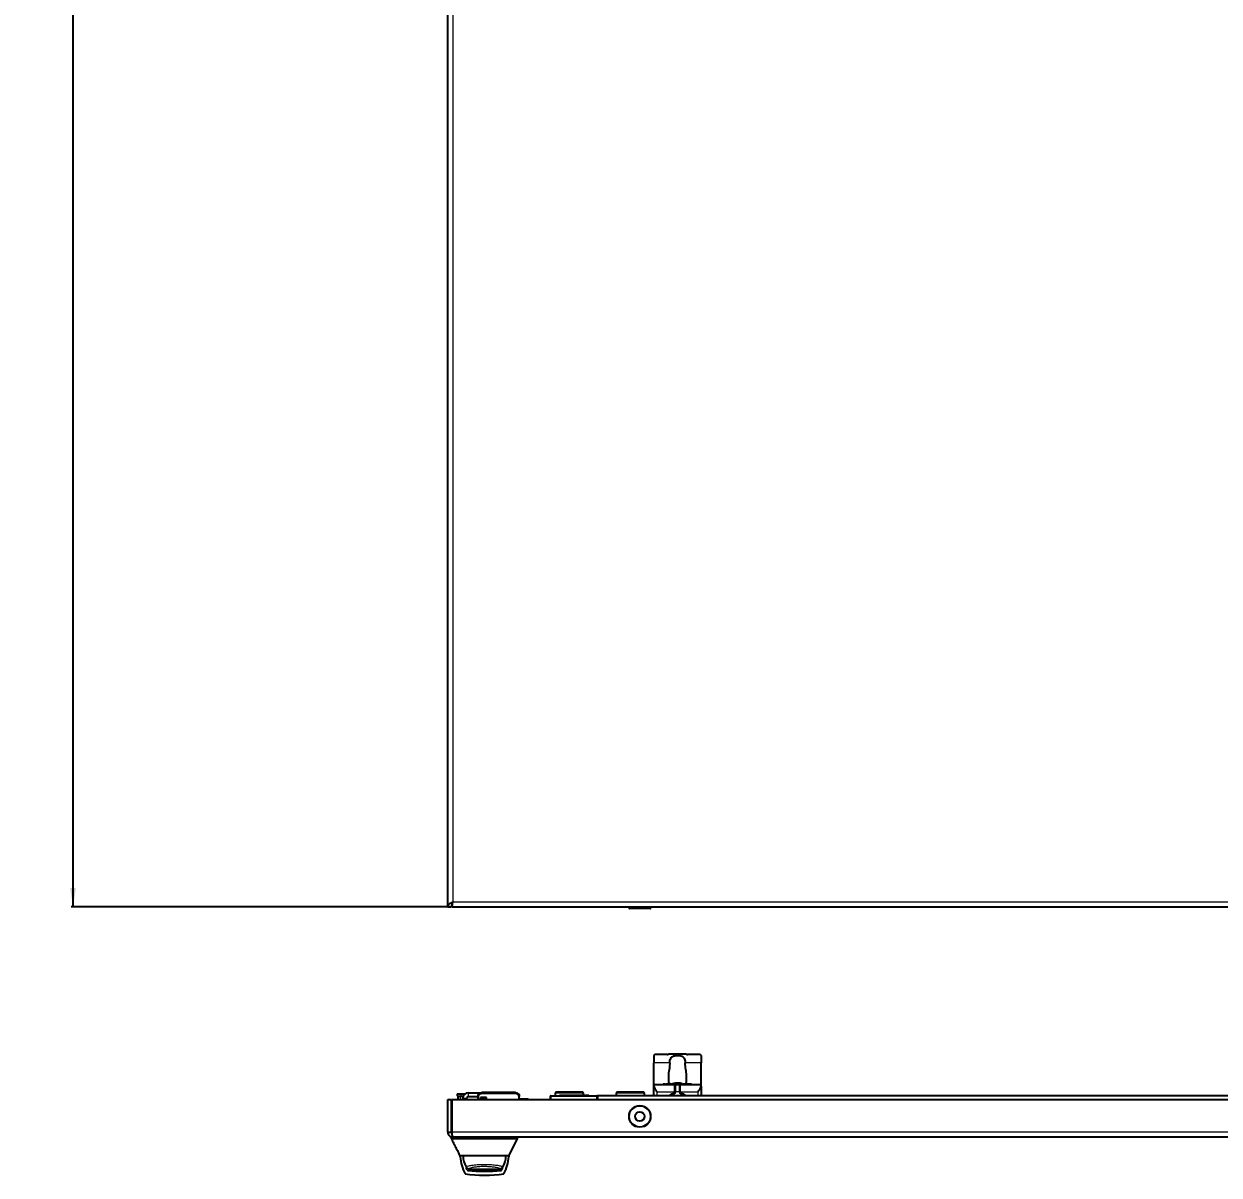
# Model space of a CAD drawing. Header units: millimetres. Extents: x -732 to 1763, y -1228 to 1043.
# Drawn here: x -732 to -97, y -1228 to -617 of the extents above; entities that cross this region are included whole.
import ezdxf

# ---------------------------------------------------------------- set-up
doc = ezdxf.new("R2010")
doc.units = ezdxf.units.MM
doc.layers.add('FORMAT', color=7, linetype='Continuous')
doc.styles.add('SLDTEXTSTYLE0', font='TXT', dxfattribs={"width": 0.75})
doc.dimstyles.new('SLDDIMSTYLE0', dxfattribs={"dimtxt": 20, "dimasz": 10, "dimexe": 0, "dimexo": 0.0625, "dimgap": 5, "dimtad": 2, "dimdec": 1, "dimrnd": 1e-09, "dimzin": 12, "dimdsep": 46, "dimtxsty": 'SLDTEXTSTYLE0', "dimsah": 1, "dimcen": 0.09, "dimadec": 0, "dimazin": 3, "dimtfac": 1, "dimtofl": 0, "dimtmove": 0, "dimatfit": 3, "dimfxl": 0, "dimfrac": 2, "dimtolj": 1, "dimtzin": 12, "dimarcsym": 0})

# ---------------------------------------------------------------- blocks, each defined once
blk = doc.blocks.new('_D_1')
at = {"layer": 'FORMAT'}
for p, q in [((-506.95, 869.43), (-706.98, 869.43)), ((-705.98, -1085.57), (-705.98, 869.43)), ((-506.95, -1085.57), (-706.98, -1085.57))]:
    blk.add_line(p, q, dxfattribs=at)
for points in [[(-705.98, 869.43), (-707.52, 859.43), (-704.44, 859.43)], [(-705.98, -1085.57), (-704.44, -1075.57), (-707.52, -1075.57)]]:
    blk.add_solid(points, dxfattribs=at)
at = {"layer": 'FORMAT', "insert": (-731.76, -152.03), "char_height": 20, "attachment_point": 1, "rotation": 90, "style": 'SLDTEXTSTYLE0'}
blk.add_mtext('1955', dxfattribs=at)

msp = doc.modelspace()

# ---------------------------------------------------------------- linework, layer by layer
at = {"color": 7, "linetype": 'Continuous', "lineweight": 25}
for p, q in [((-506.94, -1085.57), (-506.94, 869.43)), ((-504.64, -1085.57), (-504.64, -1083.88)), ((-506.94, -1085.57), (-504.94, -1085.57)), ((-504.64, -1085.57), (284.76, -1085.57)), ((-410.69, -1085.57), (-410.69, -1086.32)), ((-401.94, -1086.57), (-410.44, -1086.57)), ((-399.44, -1086.57), (-401.94, -1086.57)), ((-399.19, -1086.32), (-399.19, -1085.57)), ((-397.44, -1164.62), (-397.44, -1168.46)), ((-390.43, -1164.06), (-395.94, -1164.06)), ((-389.54, -1164.01), (-390.06, -1164.02)), ((-380.35, -1163.96), (-389.54, -1163.96)), ((-379.83, -1164.02), (-380.35, -1164)), ((-373.94, -1164.06), (-379.46, -1164.06)), ((-372.44, -1164.62), (-372.44, -1168.46)), ((-397.44, -1179.96), (-397.44, -1168.46)), ((-372.44, -1179.96), (-372.44, -1168.46)), ((-397.44, -1180.83), (-397.44, -1179.96)), ((-397.44, -1179.96), (-383.94, -1179.96)), ((-392.57, -1179.86), (-392.57, -1179.96)), ((-392.42, -1179.86), (-392.42, -1179.96)), ((-392.3, -1179.86), (-392.3, -1179.96)), ((-391.5, -1179.86), (-392.3, -1179.86)), ((-391.5, -1179.86), (-391.5, -1179.96)), ((-391.34, -1179.86), (-391.34, -1179.96)), ((-391.23, -1179.86), (-391.23, -1179.96)), ((-390.89, -1179.86), (-390.89, -1179.96)), ((-390.7, -1179.86), (-390.7, -1179.96)), ((-390.17, -1179.86), (-390.17, -1179.96)), ((-389.79, -1175.74), (-389.79, -1178.33)), ((-389.69, -1179.86), (-389.69, -1179.96)), ((-389.52, -1179.86), (-389.52, -1179.96)), ((-389.07, -1179.86), (-389.07, -1179.96)), ((-388.92, -1179.86), (-388.92, -1179.96)), ((-388.8, -1179.86), (-388.8, -1179.96)), ((-388.49, -1179.86), (-388.49, -1179.96)), ((-387.21, -1179.86), (-388.33, -1179.86)), ((-387.21, -1179.86), (-387.21, -1179.96)), ((-387.08, -1179.86), (-387.08, -1179.96)), ((-386.89, -1179.86), (-386.89, -1179.96)), ((-386.88, -1179.86), (-386.88, -1179.96)), ((-386.28, -1179.86), (-386.88, -1179.86)), ((-386.28, -1179.86), (-386.28, -1179.96)), ((-386.02, -1179.63), (-386.04, -1179.4)), ((-385.97, -1179.64), (-386, -1179.33)), ((-385.99, -1179.49), (-385.98, -1179.4)), ((-385.39, -1179.86), (-385.96, -1179.86)), ((-385.94, -1183.96), (-385.94, -1179.96)), ((-385.94, -1179.96), (-383.94, -1179.96)), ((-385.39, -1179.86), (-385.39, -1179.96)), ((-385.38, -1179.86), (-385.38, -1179.96)), ((-385.37, -1179.86), (-385.19, -1179.86)), ((-385.19, -1179.86), (-385.19, -1179.96)), ((-385.19, -1179.86), (-385.19, -1179.86)), ((-385.18, -1179.86), (-385.18, -1179.96)), ((-385.17, -1179.36), (-385.17, -1179.33)), ((-385.02, -1179.86), (-385.02, -1179.96)), ((-384.23, -1179.86), (-385.02, -1179.86)), ((-384.23, -1179.86), (-384.23, -1179.96)), ((-384.08, -1179.86), (-384.08, -1179.96)), ((-383.97, -1179.89), (-383.67, -1179.88)), ((-383.96, -1179.86), (-383.96, -1179.96)), ((-383.94, -1179.96), (-383.94, -1183.96)), ((-383.89, -1179.4), (-383.89, -1179.33)), ((-383.53, -1179.52), (-383.52, -1179.4)), ((-383.53, -1179.86), (-383.53, -1179.96)), ((-383.44, -1179.96), (-372.44, -1179.96)), ((-383.41, -1179.86), (-383.41, -1179.96)), ((-383.04, -1179.86), (-383.04, -1179.96)), ((-382.79, -1179.86), (-382.79, -1179.96)), ((-382.67, -1179.86), (-382.67, -1179.96)), ((-382.52, -1179.86), (-382.52, -1179.96)), ((-382.4, -1179.86), (-382.4, -1179.96)), ((-381.97, -1179.86), (-381.97, -1179.96)), ((-381.94, -1179.86), (-381.97, -1179.86)), ((-381.94, -1179.86), (-381.94, -1179.96)), ((-381.91, -1179.86), (-381.91, -1179.96)), ((-381.74, -1179.86), (-381.74, -1179.96)), ((-381.39, -1179.86), (-381.39, -1179.96)), ((-380.9, -1179.86), (-380.9, -1179.96)), ((-380.7, -1179.86), (-380.7, -1179.96)), ((-380.36, -1179.86), (-380.36, -1179.96)), ((-380.21, -1179.86), (-380.21, -1179.96)), ((-379.14, -1179.86), (-380.21, -1179.86)), ((-380.09, -1178.33), (-380.09, -1175.74)), ((-379.14, -1179.86), (-379.14, -1179.96)), ((-378.83, -1179.86), (-378.83, -1179.96)), ((-378.67, -1179.86), (-378.67, -1179.96)), ((-378.29, -1179.86), (-378.29, -1179.96)), ((-377.54, -1179.86), (-378.29, -1179.86)), ((-377.54, -1179.86), (-377.54, -1179.96)), ((-372.44, -1180.83), (-372.44, -1179.96)), ((-501.94, -1185.06), (-501.94, -1185.96)), ((-501.94, -1185.06), (-499.94, -1185.06)), ((-499.94, -1186.36), (-501.54, -1186.36)), ((-501.35, -1187.96), (-501.44, -1186.36)), ((-499.94, -1185.06), (-497.74, -1185.06)), ((-498.74, -1186.36), (-499.94, -1186.36)), ((-495.94, -1184.46), (-489.45, -1184.46)), ((-495.94, -1186.46), (-490.94, -1186.46)), ((-490.94, -1186.36), (-490.94, -1187.96)), ((-486.34, -1186.91), (-489.54, -1186.91)), ((-489.54, -1186.91), (-489.54, -1187.96)), ((-470.94, -1184.36), (-488.94, -1184.36)), ((-486.34, -1187.96), (-486.34, -1186.91)), ((-468.94, -1187.96), (-468.94, -1186.36)), ((-452.44, -1187.96), (-452.44, -1186.26)), ((-452.14, -1185.96), (-427.74, -1185.96)), ((-449.44, -1183.96), (-449.94, -1184.46)), ((-449.94, -1184.46), (-449.94, -1185.96)), ((-434.94, -1184.46), (-449.94, -1184.46)), ((-449.44, -1183.96), (-435.44, -1183.96)), ((-447.59, -1185.76), (-447.59, -1185.96)), ((-443.78, -1185.76), (-443.78, -1185.96)), ((-443.78, -1185.76), (-442.98, -1185.76)), ((-442.98, -1185.76), (-442.98, -1185.96)), ((-442.98, -1185.76), (-441.1, -1185.76)), ((-441.64, -1185.76), (-441.64, -1185.73)), ((-441.1, -1185.76), (-441.1, -1185.96)), ((-441.1, -1185.76), (-440.05, -1185.76)), ((-440.05, -1185.76), (-440.05, -1185.96)), ((-440.05, -1185.76), (-438.65, -1185.76)), ((-438.49, -1185.73), (-438.49, -1185.96)), ((-438.4, -1185.76), (-438.4, -1185.96)), ((-438.4, -1185.76), (-437.04, -1185.76)), ((-437.04, -1185.76), (-437.04, -1185.96)), ((-437.04, -1185.76), (-435.05, -1185.76)), ((-434.94, -1184.46), (-435.44, -1183.96)), ((-435.05, -1185.76), (-435.05, -1185.96)), ((-435.05, -1185.76), (-432.09, -1185.76)), ((-434.94, -1185.76), (-434.94, -1184.46)), ((-432.09, -1185.76), (-432.09, -1185.96)), ((207.56, -1185.96), (-427.44, -1185.96)), ((-427.44, -1185.96), (-427.44, -1186.26)), ((-427.44, -1186.26), (-427.44, -1186.9)), ((-427.44, -1186.9), (-427.44, -1187.96)), ((-416.94, -1183.96), (-417.44, -1184.46)), ((-417.44, -1184.46), (-417.44, -1185.96)), ((-402.44, -1184.46), (-417.44, -1184.46)), ((-416.94, -1183.96), (-402.94, -1183.96)), ((-402.44, -1184.46), (-402.94, -1183.96)), ((-402.44, -1185.96), (-402.44, -1184.46)), ((-397.44, -1185.96), (-397.44, -1180.83)), ((-385.94, -1183.96), (-385.94, -1183.99)), ((-383.94, -1183.99), (-383.94, -1183.96)), ((-372.44, -1180.83), (-372.44, -1185.96)), ((-506.94, -1187.96), (-504.94, -1187.96)), ((-506.94, -1205.36), (-506.94, -1187.96)), ((-504.94, -1205.36), (-504.94, -1187.96)), ((-504.64, -1187.96), (284.76, -1187.96)), ((-504.64, -1205.36), (-504.64, -1187.96)), ((-498.94, -1187.96), (-498.94, -1187.46)), ((-496.94, -1187.96), (-496.94, -1187.46)), ((-489.54, -1187.66), (-486.34, -1187.66)), ((-464.54, -1187.76), (-468.94, -1187.76)), ((-506.94, -1205.36), (-504.94, -1205.36)), ((-504.94, -1208.96), (-504.94, -1207.96)), ((-504.34, -1207.96), (-504.94, -1207.96)), ((284.46, -1207.96), (-504.34, -1207.96)), ((-475.44, -1208.96), (-499.44, -1208.96)), ((-474.44, -1217.96), (-469.92, -1208.9)), ((-469.94, -1208.96), (-469.94, -1207.96)), ((-498.04, -1217.96), (-500.44, -1217.96)), ((-500.41, -1217.96), (-500.41, -1218.16)), ((-476.85, -1217.96), (-498.04, -1217.96)), ((-474.44, -1217.96), (-476.85, -1217.96)), ((-474.48, -1218.16), (-474.48, -1217.96)), ((-493.28, -1224.94), (-481.68, -1224.94)), ((-493.28, -1224.94), (-493.13, -1224.94))]:
    msp.add_line(p, q, dxfattribs=at)
at = {"color": 8, "linetype": 'Continuous', "lineweight": 18}
for p, q in [((-504.34, -185.41), (-504.34, -1082.97)), ((-504.34, -1082.97), (284.46, -1082.97)), ((-410.69, -1086.32), (-401.8, -1086.32)), ((-401.8, -1086.32), (-399.19, -1086.32)), ((-389.04, -1168.46), (-397.44, -1168.46)), ((-372.44, -1168.46), (-380.85, -1168.46)), ((-388.33, -1179.86), (-388.33, -1179.96)), ((-386.44, -1183.96), (-386.44, -1179.96)), ((-383.44, -1179.96), (-383.44, -1183.96)), ((-501.94, -1185.96), (-499.94, -1185.96)), ((-500.44, -1186.36), (-500.35, -1187.96)), ((-499.94, -1185.06), (-499.94, -1185.96)), ((-499.94, -1186.36), (-499.94, -1185.96)), ((-499.94, -1185.96), (-498.54, -1185.96)), ((-495.94, -1186.46), (-495.94, -1184.46)), ((-490.44, -1187.96), (-490.44, -1186.36)), ((-488.94, -1184.86), (-470.94, -1184.86)), ((-469.44, -1186.36), (-469.44, -1187.96)), ((-452.14, -1186.26), (-452.44, -1186.26)), ((-452.14, -1185.96), (-452.14, -1186.26)), ((-427.74, -1186.26), (-452.14, -1186.26)), ((-452.14, -1186.26), (-452.14, -1187.96)), ((-446.35, -1185.76), (-446.35, -1185.96)), ((-427.74, -1185.96), (-427.74, -1186.26)), ((-427.74, -1187.96), (-427.74, -1186.26)), ((-427.44, -1186.26), (-427.74, -1186.26)), ((-395.94, -1183.96), (-386.44, -1183.96)), ((-395.94, -1183.96), (-395.94, -1185.96)), ((-386.81, -1184.47), (-386.67, -1184.95)), ((-386.44, -1183.99), (-386.44, -1183.96)), ((-386.44, -1183.96), (-385.94, -1183.96)), ((-386.44, -1183.99), (-385.94, -1183.99)), ((-383.94, -1183.96), (-385.94, -1183.96)), ((-383.94, -1183.96), (-383.44, -1183.96)), ((-383.94, -1183.99), (-383.44, -1183.99)), ((-383.44, -1183.96), (-383.44, -1183.99)), ((-383.44, -1183.96), (-373.94, -1183.96)), ((-383.22, -1184.95), (-383.08, -1184.47)), ((-373.94, -1185.96), (-373.94, -1183.96)), ((-496.94, -1187.46), (-498.94, -1187.46)), ((-486.34, -1187.11), (-489.54, -1187.11)), ((-464.54, -1187.96), (-464.54, -1187.76)), ((284.76, -1205.36), (-504.64, -1205.36)), ((-499.44, -1208.96), (-499.44, -1207.96)), ((-475.44, -1208.96), (-475.44, -1207.96))]:
    msp.add_line(p, q, dxfattribs=at)
at = {"color": 7, "linetype": 'Continuous', "lineweight": 25, "flags": 128}
for points in [[(-496.56, -1225.39), (-496.92, -1224.49), (-497.02, -1224.22)], [(-477.75, -1223.9), (-477.97, -1224.49), (-478.33, -1225.39)]]:
    msp.add_lwpolyline(points, dxfattribs=at)
at = {"color": 7, "linetype": 'Continuous', "lineweight": 25}
for radius in [5.75, 2.5]:
    msp.add_circle((-404.94, -1196.96), radius, dxfattribs=at)
at = {"color": 8, "linetype": 'Continuous', "lineweight": 18}
msp.add_circle((-404.94, -1196.96), 5.5, dxfattribs=at)
at = {"color": 7, "linetype": 'Continuous', "lineweight": 25}
for centre, radius, start, end in [((-410.44, -1086.32), 0.25, 180, 270), ((-399.44, -1086.32), 0.25, 270, 0), ((-384.94, -1187.26), 8, 98.41771, 108.44436), ((-384.92, -1183.59), 4.34, 104.99458, 114.66368), ((-386.26, -1185.17), 5.54, 85.14071, 94.85929), ((-385.91, -1179.42), 0.133, 135.20997, 169.83797), ((-384.89, -1187.35), 8.03, 91.99978, 97.83609), ((-384.54, -1181), 1.85, 119.67191, 132.73716), ((-384.47, -1185.82), 6.5, 92.24647, 98.7173), ((-385.42, -1185.78), 6.45, 85.77538, 87.76397), ((-385, -1187.35), 8.03, 82.16391, 88.00022), ((-385.1, -1183.67), 4.43, 65.15746, 74.45727), ((-384.01, -1180.96), 1.64, 72.5824, 85.536), ((-384.94, -1187.26), 8, 70.1778, 81.58229), ((-384.93, -1186.29), 7.03, 70.80686, 78.43412), ((-382.93, -1181.98), 2.36, 82.549, 97.451), ((-501.54, -1185.96), 0.4, 180, 270), ((-495.94, -1187.46), 3, 90, 180), ((-495.94, -1187.46), 1, 90, 180), ((-452.14, -1186.26), 0.3, 90, 180), ((-427.74, -1186.26), 0.3, 0, 90), ((-384.94, -1190.96), 6.25, 106.01339, 126.8699), ((-386.94, -1183.99), 1, 286.01339, 0), ((-382.94, -1183.99), 1, 180, 253.98661), ((-384.94, -1190.96), 6.25, 53.1301, 73.98661), ((-464.54, -1188.36), 0.6, 41.81031, 90), ((-508.38, -1218.16), 7.98, 358.26695, 359.99994), ((-473.56, -1215.6), 27, 185.96099, 206.16954), ((-487.44, -1217.96), 11.4, 180, 210.87421), ((-487.44, -1217.96), 11.4, 329.05608, 0), ((-501.33, -1215.6), 27, 333.83046, 354.03918), ((-466.51, -1218.16), 7.98, 180, 181.7325), ((-487.44, -1146.16), 82, 262.75342, 277.24658), ((-496.1, -1225.19), 0.5, 203.04365, 263.74905), ((-487.44, -1146.16), 80, 263.74905, 276.25095), ((-478.79, -1225.19), 0.5, 276.25095, 336.95635)]:
    msp.add_arc(centre, radius, start, end, dxfattribs=at)
at = {"color": 8, "linetype": 'Continuous', "lineweight": 18}
for centre, radius, start, end in [((-384.94, -1190.96), 6.75, 106.01339, 132.20545), ((-386.94, -1183.99), 0.5, 286.01339, 0), ((-382.94, -1183.99), 0.5, 180, 253.98661), ((-384.94, -1190.96), 6.75, 47.79455, 73.98661)]:
    msp.add_arc(centre, radius, start, end, dxfattribs=at)
at = {"color": 7, "linetype": 'Continuous', "lineweight": 25}
for points, knots in [([(-504.34, -1082.97), (-504.69, -1083.18), (-505.03, -1083.4), (-505.65, -1083.83), (-505.94, -1084.05), (-506.42, -1084.48), (-506.62, -1084.7), (-506.88, -1085.13), (-506.94, -1085.35), (-506.94, -1085.57)], [0, 0, 0, 0, 0.25, 0.25, 0.5, 0.5, 0.75, 0.75, 1, 1, 1, 1]), ([(-504.34, -1082.97), (-504.5, -1083.4), (-504.66, -1083.83), (-504.88, -1084.7), (-504.94, -1085.13), (-504.94, -1085.57)], [0, 0, 0, 0, 0.5, 0.5, 1, 1, 1, 1]), ([(-504.64, -1085.57), (-504.62, -1085.57), (-504.59, -1085.5), (-504.54, -1085.24), (-504.52, -1085.04), (-504.47, -1084.56), (-504.44, -1084.27), (-504.39, -1083.65), (-504.37, -1083.31), (-504.34, -1082.97)], [0, 0, 0, 0, 0.25, 0.25, 0.5, 0.5, 0.75, 0.75, 1, 1, 1, 1]), ([(-504.64, -1083.57), (-504.59, -1083.57), (-504.54, -1083.5), (-504.44, -1083.28), (-504.39, -1083.12), (-504.34, -1082.97)], [0, 0, 0, 0, 0.5, 0.5, 1, 1, 1, 1]), ([(-395.94, -1164.06), (-396.11, -1164.06), (-396.45, -1164.07), (-396.89, -1164.13), (-397.23, -1164.25), (-397.42, -1164.42), (-397.44, -1164.56), (-397.44, -1164.62)], [0, 0, 0, 0, 0.2129, 0.425707, 0.640613, 0.853382, 1, 1, 1, 1]), ([(-390.43, -1164.06), (-390.32, -1164.05), (-390.19, -1164.03), (-390.08, -1164.02), (-390.06, -1164.02)], [0, 0, 0, 0, 0.789403, 1, 1, 1, 1]), ([(-389.04, -1168.46), (-389.02, -1168.04), (-388.98, -1167.21), (-388.61, -1166.12), (-387.96, -1165.31), (-387.04, -1164.82), (-385.89, -1164.58), (-384.56, -1164.53), (-383.21, -1164.7), (-382.09, -1165.17), (-381.36, -1165.98), (-380.97, -1167), (-380.86, -1167.87), (-380.85, -1168.36), (-380.85, -1168.46)], [0, 0, 0, 0, 0.0885051, 0.1771377, 0.2628581, 0.3446937, 0.4304853, 0.5251934, 0.6256454, 0.7239113, 0.8124944, 0.894483, 0.9789968, 1, 1, 1, 1]), ([(-379.83, -1164.02), (-379.81, -1164.02), (-379.7, -1164.03), (-379.57, -1164.05), (-379.46, -1164.06)], [0, 0, 0, 0, 0.161974, 1, 1, 1, 1]), ([(-372.44, -1164.62), (-372.46, -1164.54), (-372.49, -1164.38), (-372.73, -1164.22), (-373.09, -1164.12), (-373.51, -1164.07), (-373.81, -1164.06), (-373.94, -1164.06)], [0, 0, 0, 0, 0.205683, 0.411346, 0.618649, 0.832339, 1, 1, 1, 1]), ([(-389.04, -1168.46), (-389.09, -1169.46), (-389.2, -1171.6), (-389.72, -1174.04), (-389.78, -1175.35), (-389.79, -1175.74)], [0, 0, 0, 0, 0.378823, 0.812228, 1, 1, 1, 1]), ([(-380.09, -1175.74), (-380.18, -1174.83), (-380.35, -1172.97), (-380.82, -1170.38), (-380.84, -1168.84), (-380.85, -1168.46)], [0, 0, 0, 0, 0.417668, 0.852903, 1, 1, 1, 1]), ([(-392.42, -1179.86), (-392.45, -1179.86), (-392.49, -1179.86), (-392.54, -1179.86), (-392.57, -1179.86), (-392.57, -1179.86), (-392.57, -1179.86)], [0, 0, 0, 0, 0.280836, 0.55925, 0.779182, 1, 1, 1, 1]), ([(-392.3, -1179.86), (-392.3, -1179.86), (-392.31, -1179.86), (-392.33, -1179.86), (-392.38, -1179.86), (-392.41, -1179.86), (-392.42, -1179.86)], [0, 0, 0, 0, 0.280888, 0.559482, 0.77927, 1, 1, 1, 1]), ([(-391.34, -1179.86), (-391.36, -1179.86), (-391.39, -1179.86), (-391.45, -1179.86), (-391.48, -1179.86), (-391.5, -1179.86)], [0, 0, 0, 0, 0.280638, 0.560877, 1, 1, 1, 1]), ([(-391.23, -1179.86), (-391.23, -1179.86), (-391.23, -1179.86), (-391.26, -1179.86), (-391.3, -1179.86), (-391.33, -1179.86), (-391.34, -1179.86)], [0, 0, 0, 0, 0.280941, 0.559114, 0.779089, 1, 1, 1, 1]), ([(-390.7, -1179.86), (-390.76, -1179.86), (-390.87, -1179.86), (-390.88, -1179.86), (-390.89, -1179.86)], [0, 0, 0, 0, 0.559312, 1, 1, 1, 1]), ([(-390.17, -1179.86), (-390.23, -1179.86), (-390.35, -1179.86), (-390.55, -1179.86), (-390.64, -1179.86), (-390.7, -1179.86)], [0, 0, 0, 0, 0.280496, 0.560765, 1, 1, 1, 1]), ([(-389.69, -1179.86), (-389.76, -1179.86), (-389.88, -1179.86), (-390.08, -1179.86), (-390.17, -1179.86)], [0, 0, 0, 0, 0.560137, 1, 1, 1, 1]), ([(-389.79, -1178.33), (-389.75, -1178.6), (-389.67, -1179.14), (-388.88, -1179.6), (-387.88, -1179.8), (-387.11, -1179.84), (-386.83, -1179.85)], [0, 0, 0, 0, 0.289157, 0.579411, 0.847533, 1, 1, 1, 1]), ([(-389.52, -1179.86), (-389.53, -1179.86), (-389.54, -1179.86), (-389.65, -1179.86), (-389.69, -1179.86)], [0, 0, 0, 0, 0.5599138, 1, 1, 1, 1]), ([(-388.92, -1179.86), (-388.94, -1179.86), (-388.99, -1179.86), (-389.04, -1179.86), (-389.07, -1179.86), (-389.07, -1179.86), (-389.07, -1179.86)], [0, 0, 0, 0, 0.280765, 0.559178, 0.779175, 1, 1, 1, 1]), ([(-388.8, -1179.86), (-388.81, -1179.86), (-388.81, -1179.86), (-388.83, -1179.86), (-388.88, -1179.86), (-388.91, -1179.86), (-388.92, -1179.86)], [0, 0, 0, 0, 0.280828, 0.559417, 0.779393, 1, 1, 1, 1]), ([(-388.33, -1179.86), (-388.35, -1179.86), (-388.4, -1179.86), (-388.46, -1179.86), (-388.49, -1179.86), (-388.49, -1179.86), (-388.49, -1179.86)], [0, 0, 0, 0, 0.280951, 0.559967, 0.779431, 1, 1, 1, 1]), ([(-387.08, -1179.86), (-387.08, -1179.86), (-387.08, -1179.86), (-387.12, -1179.86), (-387.17, -1179.86), (-387.2, -1179.86), (-387.21, -1179.86)], [0, 0, 0, 0, 0.2807125, 0.5587014, 0.7790455, 1, 1, 1, 1]), ([(-386.88, -1179.86), (-386.88, -1179.86), (-386.88, -1179.86), (-386.89, -1179.86), (-386.89, -1179.86)], [0, 0, 0, 0, 0.560081, 1, 1, 1, 1]), ([(-386.44, -1179.96), (-386.44, -1179.96), (-386.44, -1179.96), (-386.44, -1179.96), (-386.42, -1179.96), (-386.39, -1179.96), (-386.27, -1179.96), (-386.05, -1179.96), (-385.98, -1179.96), (-385.94, -1179.96)], [0, 0, 0, 0, 0.00167, 0.003889, 0.009531, 0.034361, 0.132751, 0.526214, 1, 1, 1, 1]), ([(-386.11, -1179.86), (-386.13, -1179.86), (-386.17, -1179.86), (-386.25, -1179.86), (-386.27, -1179.86), (-386.28, -1179.86)], [0, 0, 0, 0, 0.281226, 0.561522, 1, 1, 1, 1]), ([(-385.38, -1179.86), (-385.38, -1179.86), (-385.38, -1179.86), (-385.38, -1179.86), (-385.39, -1179.86)], [0, 0, 0, 0, 0.559504, 1, 1, 1, 1]), ([(-385.02, -1179.86), (-385.05, -1179.86), (-385.09, -1179.86), (-385.15, -1179.86), (-385.17, -1179.86), (-385.18, -1179.86), (-385.18, -1179.86)], [0, 0, 0, 0, 0.280855, 0.559718, 0.779518, 1, 1, 1, 1]), ([(-384.08, -1179.86), (-384.1, -1179.86), (-384.15, -1179.86), (-384.2, -1179.86), (-384.22, -1179.86), (-384.22, -1179.86), (-384.23, -1179.86)], [0, 0, 0, 0, 0.280813, 0.559099, 0.77917, 1, 1, 1, 1]), ([(-383.96, -1179.86), (-383.96, -1179.86), (-383.96, -1179.86), (-383.99, -1179.86), (-384.04, -1179.86), (-384.07, -1179.86), (-384.08, -1179.86)], [0, 0, 0, 0, 0.280912, 0.559405, 0.779108, 1, 1, 1, 1]), ([(-383.94, -1179.96), (-383.91, -1179.96), (-383.83, -1179.96), (-383.57, -1179.96), (-383.45, -1179.96), (-383.44, -1179.96)], [0, 0, 0, 0, 0.475461, 0.994056, 1, 1, 1, 1]), ([(-383.53, -1179.86), (-383.55, -1179.86), (-383.59, -1179.86), (-383.65, -1179.86), (-383.67, -1179.86), (-383.67, -1179.86), (-383.67, -1179.86)], [0, 0, 0, 0, 0.2808885, 0.5590229, 0.7791551, 1, 1, 1, 1]), ([(-383.41, -1179.86), (-383.41, -1179.86), (-383.41, -1179.86), (-383.44, -1179.86), (-383.49, -1179.86), (-383.52, -1179.86), (-383.53, -1179.86)], [0, 0, 0, 0, 0.2809, 0.559498, 0.779148, 1, 1, 1, 1]), ([(-383.04, -1179.86), (-383.1, -1179.86), (-383.2, -1179.86), (-383.34, -1179.86), (-383.4, -1179.86), (-383.41, -1179.86), (-383.41, -1179.86)], [0, 0, 0, 0, 0.280935, 0.559487, 0.779245, 1, 1, 1, 1]), ([(-382.79, -1179.86), (-382.83, -1179.86), (-382.91, -1179.86), (-383, -1179.86), (-383.04, -1179.86)], [0, 0, 0, 0, 0.559441, 1, 1, 1, 1]), ([(-382.95, -1179.86), (-382.51, -1179.82), (-381.6, -1179.75), (-380.66, -1179.45), (-380.16, -1178.96), (-380.11, -1178.52), (-380.09, -1178.33)], [0, 0, 0, 0, 0.2581005, 0.5320515, 0.8005593, 1, 1, 1, 1]), ([(-382.67, -1179.86), (-382.67, -1179.86), (-382.68, -1179.86), (-382.75, -1179.86), (-382.79, -1179.86)], [0, 0, 0, 0, 0.560313, 1, 1, 1, 1]), ([(-382.52, -1179.86), (-382.54, -1179.86), (-382.59, -1179.86), (-382.64, -1179.86), (-382.67, -1179.86), (-382.67, -1179.86), (-382.67, -1179.86)], [0, 0, 0, 0, 0.28091, 0.559174, 0.779166, 1, 1, 1, 1]), ([(-382.4, -1179.86), (-382.4, -1179.86), (-382.41, -1179.86), (-382.43, -1179.86), (-382.48, -1179.86), (-382.51, -1179.86), (-382.52, -1179.86)], [0, 0, 0, 0, 0.280849, 0.55949, 0.779158, 1, 1, 1, 1]), ([(-381.91, -1179.86), (-381.92, -1179.86), (-381.93, -1179.86), (-381.94, -1179.86), (-381.94, -1179.86)], [0, 0, 0, 0, 0.560691, 1, 1, 1, 1]), ([(-381.74, -1179.86), (-381.77, -1179.86), (-381.84, -1179.86), (-381.89, -1179.86), (-381.91, -1179.86)], [0, 0, 0, 0, 0.559542, 1, 1, 1, 1]), ([(-381.39, -1179.86), (-381.46, -1179.86), (-381.58, -1179.86), (-381.69, -1179.86), (-381.74, -1179.86)], [0, 0, 0, 0, 0.560514, 1, 1, 1, 1]), ([(-380.9, -1179.86), (-380.98, -1179.86), (-381.11, -1179.86), (-381.3, -1179.86), (-381.39, -1179.86)], [0, 0, 0, 0, 0.559217, 1, 1, 1, 1]), ([(-380.7, -1179.86), (-380.71, -1179.86), (-380.72, -1179.86), (-380.84, -1179.86), (-380.9, -1179.86)], [0, 0, 0, 0, 0.5603404, 1, 1, 1, 1]), ([(-380.21, -1179.86), (-380.23, -1179.86), (-380.27, -1179.86), (-380.33, -1179.86), (-380.36, -1179.86), (-380.36, -1179.86), (-380.36, -1179.86)], [0, 0, 0, 0, 0.280872, 0.559701, 0.779382, 1, 1, 1, 1]), ([(-378.67, -1179.86), (-378.72, -1179.86), (-378.82, -1179.86), (-378.83, -1179.86), (-378.83, -1179.86)], [0, 0, 0, 0, 0.558947, 1, 1, 1, 1]), ([(-378.29, -1179.86), (-378.37, -1179.86), (-378.51, -1179.86), (-378.62, -1179.86), (-378.67, -1179.86)], [0, 0, 0, 0, 0.559747, 1, 1, 1, 1]), ([(-486.56, -1184.06), (-486.56, -1184.06), (-486.56, -1184.06), (-486.5, -1184.06), (-486.36, -1184.06), (-486.03, -1184.06), (-485.71, -1184.06), (-485.5, -1184.06)], [0, 0, 0, 0, 0.124693, 0.187182, 0.249773, 0.500039, 1, 1, 1, 1]), ([(-485.5, -1184.06), (-485.35, -1184.06), (-485.13, -1184.06), (-484.85, -1184.06), (-484.66, -1184.06), (-484.52, -1184.06), (-484.4, -1184.06), (-484.39, -1184.06), (-484.39, -1184.06)], [0, 0, 0, 0, 0.2500888, 0.3824952, 0.5002586, 0.6221632, 0.7501335, 1, 1, 1, 1]), ([(-447.59, -1185.76), (-447.41, -1185.76), (-447.07, -1185.76), (-446.58, -1185.76), (-446.35, -1185.76)], [0, 0, 0, 0, 0.5368, 1, 1, 1, 1]), ([(-446.35, -1185.76), (-445.98, -1185.76), (-445.28, -1185.76), (-444.42, -1185.76), (-443.97, -1185.76), (-443.95, -1185.76)], [0, 0, 0, 0, 0.522437, 0.975649, 1, 1, 1, 1]), ([(-397.44, -1180.83), (-397.42, -1181), (-397.36, -1181.43), (-396.9, -1182.38), (-396.37, -1183.27), (-396.02, -1183.84), (-395.95, -1183.95), (-395.94, -1183.96)], [0, 0, 0, 0, 0.19414, 0.485275, 0.898779, 0.996769, 1, 1, 1, 1]), ([(-373.94, -1183.96), (-373.94, -1183.95), (-373.87, -1183.84), (-373.52, -1183.27), (-372.99, -1182.38), (-372.53, -1181.43), (-372.47, -1181), (-372.44, -1180.83)], [0, 0, 0, 0, 0.003231, 0.101221, 0.514725, 0.80586, 1, 1, 1, 1]), ([(-506.94, -1205.36), (-506.94, -1205.53), (-506.93, -1205.7), (-506.86, -1206.03), (-506.81, -1206.2), (-506.68, -1206.51), (-506.6, -1206.66), (-506.41, -1206.94), (-506.3, -1207.08), (-506.06, -1207.32), (-505.93, -1207.42), (-505.65, -1207.61), (-505.5, -1207.69), (-505.02, -1207.89), (-504.69, -1207.96), (-504.34, -1207.96)], [0, 0, 0, 0, 0.125, 0.125, 0.25, 0.25, 0.375, 0.375, 0.5, 0.5, 0.625, 0.625, 0.75, 0.75, 1, 1, 1, 1]), ([(-504.94, -1205.36), (-504.94, -1205.51), (-504.88, -1205.67), (-504.66, -1205.89), (-504.5, -1205.96), (-504.34, -1205.96)], [0, 0, 0, 0, 0.5, 0.5, 1, 1, 1, 1]), ([(-504.34, -1207.96), (-504.37, -1207.96), (-504.39, -1207.89), (-504.44, -1207.63), (-504.47, -1207.44), (-504.52, -1206.95), (-504.54, -1206.67), (-504.59, -1206.04), (-504.62, -1205.7), (-504.64, -1205.36)], [0, 0, 0, 0, 0.25, 0.25, 0.5, 0.5, 0.75, 0.75, 1, 1, 1, 1]), ([(-504.97, -1208.9), (-504.59, -1209.67), (-503.78, -1211.28), (-502.66, -1213.53), (-501.52, -1215.8), (-500.81, -1217.22), (-500.44, -1217.96)], [0, 0, 0, 0, 0.216327, 0.453955, 0.714745, 1, 1, 1, 1]), ([(-499.44, -1208.96), (-500.06, -1208.96), (-501.3, -1208.96), (-502.95, -1208.96), (-504.19, -1208.96), (-504.85, -1208.96), (-504.92, -1208.96), (-504.94, -1208.96)], [0, 0, 0, 0, 0.214694, 0.429388, 0.644082, 0.858775, 1, 1, 1, 1]), ([(-469.94, -1208.96), (-470.01, -1208.96), (-470.13, -1208.96), (-471.08, -1208.96), (-472.47, -1208.96), (-474.02, -1208.96), (-475.04, -1208.96), (-475.44, -1208.96)], [0, 0, 0, 0, 0.21469, 0.42938, 0.644073, 0.858767, 1, 1, 1, 1]), ([(-497.21, -1223.83), (-497.09, -1223.99), (-496.86, -1224.3), (-496.41, -1224.58), (-496, -1224.75), (-495.62, -1224.83), (-495.11, -1224.9), (-494.35, -1224.94), (-493.63, -1224.95), (-493.17, -1224.94), (-493.13, -1224.94)], [0, 0, 0, 0, 0.086907, 0.170444, 0.253995, 0.352832, 0.493755, 0.750586, 0.975401, 1, 1, 1, 1]), ([(-495.19, -1225.17), (-495.11, -1225.15), (-494.94, -1225.09), (-493.61, -1225.1), (-491.66, -1225.16), (-489.21, -1225.21), (-486.56, -1225.22), (-484.01, -1225.18), (-481.85, -1225.12), (-480.32, -1225.09), (-479.6, -1225.13), (-479.75, -1225.26), (-480.76, -1225.46), (-482.53, -1225.68), (-484.86, -1225.85), (-487.47, -1225.91), (-490.07, -1225.85), (-492.37, -1225.68), (-494.12, -1225.46), (-495.06, -1225.28), (-495.16, -1225.2), (-495.19, -1225.17)], [0, 0, 0, 0, 0.053435, 0.106868, 0.160358, 0.213991, 0.267619, 0.321181, 0.374779, 0.42843, 0.481983, 0.5354, 0.588925, 0.642773, 0.696736, 0.750367, 0.803567, 0.856759, 0.910369, 0.964326, 1, 1, 1, 1]), ([(-482.85, -1224.93), (-482.65, -1224.94), (-481.99, -1224.94), (-481.07, -1224.94), (-480.09, -1224.92), (-479.45, -1224.87), (-478.91, -1224.76), (-478.44, -1224.56), (-477.97, -1224.25), (-477.77, -1223.94), (-477.69, -1223.8)], [0, 0, 0, 0, 0.083733, 0.271555, 0.468927, 0.681743, 0.781788, 0.862953, 0.941144, 1, 1, 1, 1])]:
    msp.add_open_spline(points, degree=3, knots=knots, dxfattribs=at)
for points in [[(-490.94, -1186.36), (-490.91, -1186.09), (-490.85, -1185.57), (-490.39, -1184.91), (-489.73, -1184.45), (-489.21, -1184.39), (-488.94, -1184.36)], [(-470.94, -1184.36), (-470.68, -1184.39), (-470.16, -1184.45), (-469.5, -1184.91), (-469.04, -1185.57), (-468.97, -1186.09), (-468.94, -1186.36)]]:
    msp.add_open_spline(points, degree=3, dxfattribs=at)
at = {"color": 8, "linetype": 'Continuous', "lineweight": 18}
for points in [[(-490.44, -1186.36), (-490.51, -1186.36), (-490.64, -1186.36), (-490.81, -1186.36), (-490.92, -1186.36), (-490.94, -1186.36), (-490.94, -1186.36)], [(-490.44, -1186.36), (-490.42, -1186.16), (-490.38, -1185.77), (-490.03, -1185.27), (-489.53, -1184.92), (-489.14, -1184.88), (-488.94, -1184.86)], [(-488.94, -1184.36), (-488.94, -1184.36), (-488.94, -1184.38), (-488.94, -1184.49), (-488.94, -1184.66), (-488.94, -1184.79), (-488.94, -1184.86)], [(-470.94, -1184.86), (-470.94, -1184.79), (-470.94, -1184.66), (-470.94, -1184.49), (-470.94, -1184.38), (-470.94, -1184.36), (-470.94, -1184.36)], [(-470.94, -1184.86), (-470.75, -1184.88), (-470.36, -1184.92), (-469.86, -1185.27), (-469.51, -1185.77), (-469.47, -1186.16), (-469.44, -1186.36)], [(-469.44, -1186.36), (-469.38, -1186.36), (-469.25, -1186.36), (-469.08, -1186.36), (-468.97, -1186.36), (-468.95, -1186.36), (-468.94, -1186.36)]]:
    msp.add_open_spline(points, degree=3, dxfattribs=at)
for points, knots in [([(-497.14, -1223.77), (-497.15, -1223.71), (-497.19, -1223.56), (-495.91, -1223.2), (-493.64, -1222.82), (-490.96, -1222.56), (-488.1, -1222.45), (-485.19, -1222.48), (-482.18, -1222.71), (-479.7, -1223.06), (-478.13, -1223.43), (-477.46, -1223.69), (-477.69, -1223.76), (-477.73, -1223.77)], [0, 0, 0, 0, 0.080358, 0.189165, 0.296875, 0.401927, 0.469214, 0.569403, 0.669558, 0.770526, 0.874295, 0.980961, 1, 1, 1, 1]), ([(-481.68, -1224.94), (-481.49, -1224.94), (-480.57, -1224.95), (-479.67, -1224.9), (-479.19, -1224.74), (-479.71, -1224.47), (-481.06, -1224.14), (-483.09, -1223.85), (-485.58, -1223.66), (-487.98, -1223.63), (-490.35, -1223.72), (-492.56, -1223.94), (-494.45, -1224.27), (-495.51, -1224.59), (-495.61, -1224.82), (-494.89, -1224.93), (-493.78, -1224.94), (-493.28, -1224.94)], [0, 0, 0, 0, 0.019237, 0.094456, 0.169947, 0.244138, 0.315947, 0.385269, 0.453516, 0.521522, 0.567246, 0.638978, 0.71315, 0.788639, 0.863863, 0.937348, 1, 1, 1, 1])]:
    msp.add_open_spline(points, degree=3, knots=knots, dxfattribs=at)

# ---------------------------------------------------------------- dimensions: what is measured, and where the dimension line sits
at = {"layer": 'FORMAT'}
dim = msp.add_linear_dim(base=(-705.98, 869.43), p1=(-506.94, -1085.57), p2=(-506.94, 869.43), angle=90, dimstyle='SLDDIMSTYLE0', dxfattribs=at)
dim.commit()
dim.dimension.update_dxf_attribs({"geometry": '_D_1', "text_midpoint": (-705.98, -122.48), "dimtype": 160})

doc.saveas('drawing.dxf')
